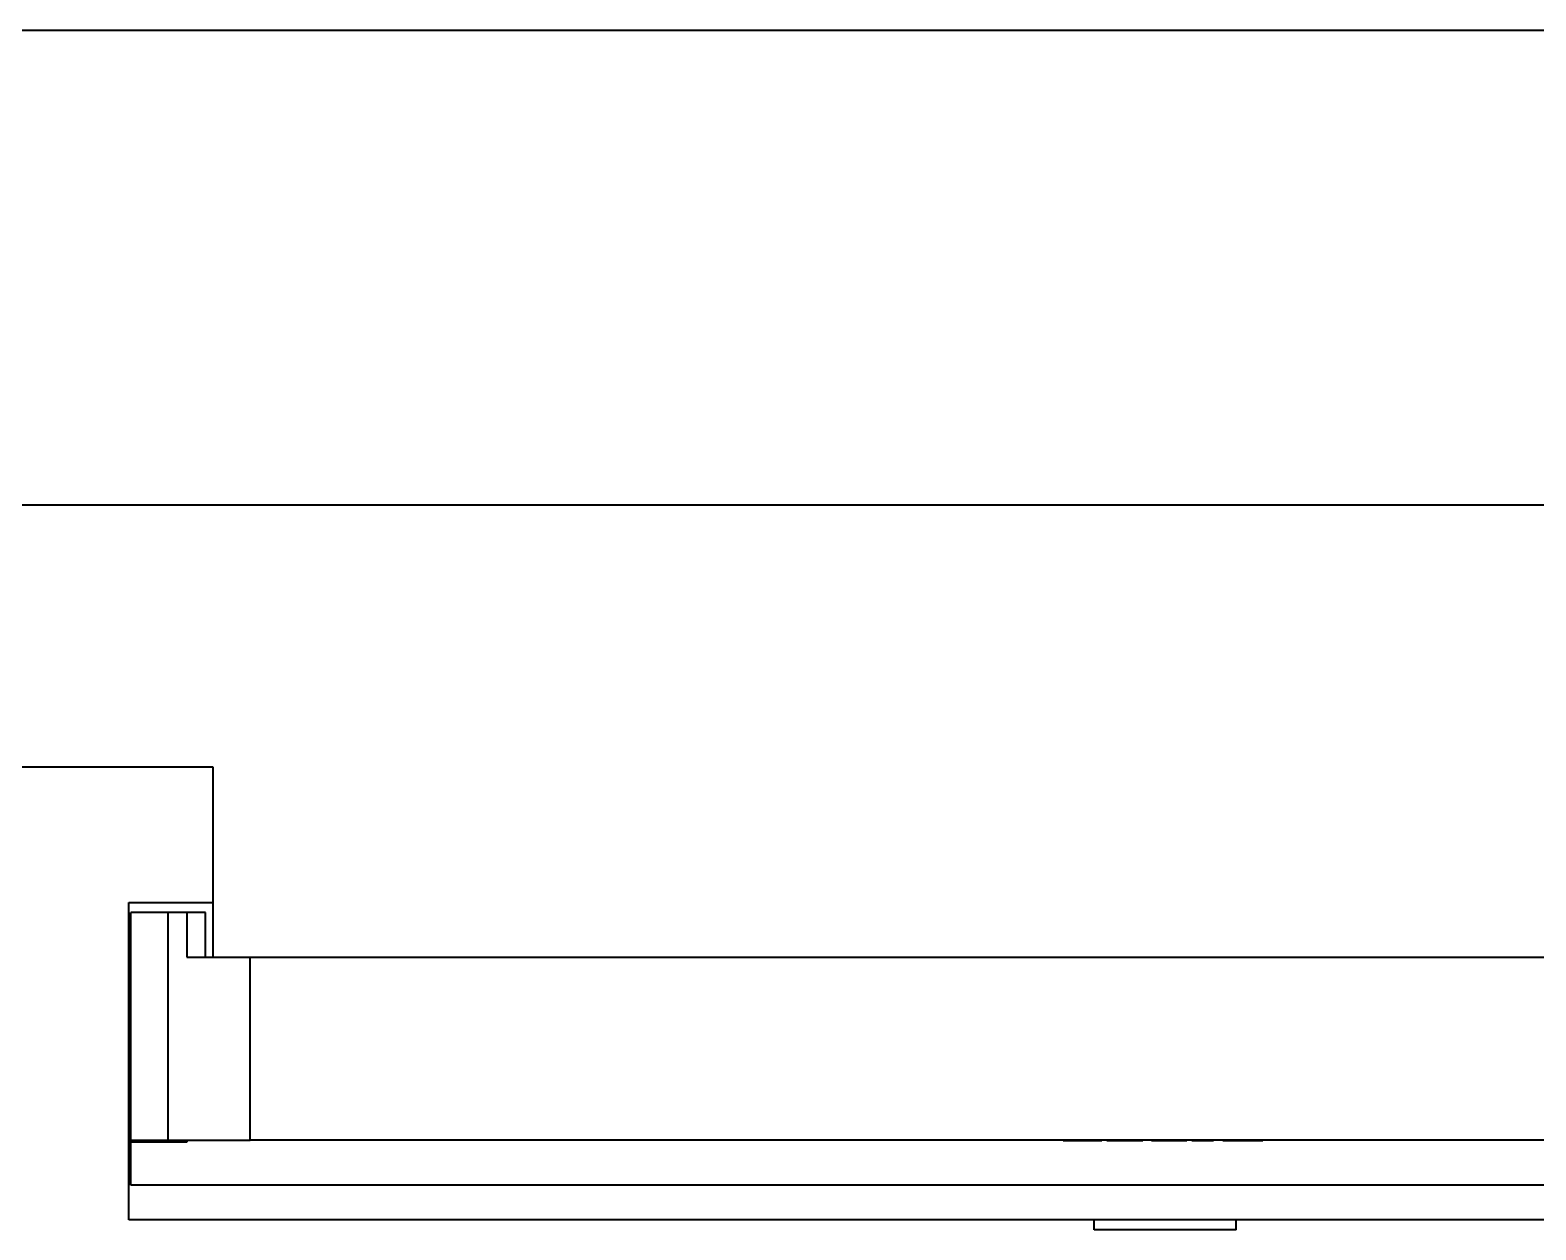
# Model space of a CAD drawing. Header units: millimetres. Extents: x 0 to 5945, y 0 to 4205.
# Drawn here: x 1625.54 to 1665.87, y 412.42 to 444.54 of the extents above; entities that cross this region are included whole.
import ezdxf

# ---------------------------------------------------------------- set-up
doc = ezdxf.new("R2010")
doc.units = ezdxf.units.MM
doc.header["$LTSCALE"] = 5
doc.layers.add('가시적인 것(ISO)', color=3, linetype='Continuous', lineweight=40)

msp = doc.modelspace()

# ---------------------------------------------------------------- linework, layer by layer
at = {"layer": '가시적인 것(ISO)'}
for p, q in [((1591.737, 444.541), (1767.737, 444.541)), ((1688.438, 431.823), (1623.438, 431.823)), ((1623.438, 424.823), (1630.438, 424.823)), ((1630.438, 424.823), (1630.438, 419.723)), ((1628.187, 421.191), (1630.438, 421.191)), ((1628.187, 418.841), (1628.187, 421.191)), ((1629.238, 420.923), (1628.238, 420.923)), ((1628.238, 414.823), (1628.238, 420.923)), ((1629.738, 420.923), (1629.238, 420.923)), ((1629.238, 414.823), (1629.238, 420.923)), ((1630.238, 420.923), (1629.738, 420.923)), ((1629.738, 420.923), (1629.738, 419.723)), ((1630.238, 419.723), (1630.238, 420.923)), ((1629.738, 419.723), (1631.438, 419.723)), ((1631.438, 419.723), (1680.438, 419.723)), ((1631.438, 414.823), (1631.438, 419.723)), ((1628.187, 415.041), (1628.187, 418.841)), ((1628.187, 418.841), (1628.238, 418.841)), ((1628.187, 412.691), (1628.187, 415.041)), ((1628.187, 415.041), (1628.238, 415.041)), ((1628.238, 414.773), (1628.238, 414.823)), ((1628.238, 414.823), (1629.238, 414.823)), ((1629.738, 414.773), (1628.238, 414.773)), ((1628.238, 413.623), (1628.238, 414.773)), ((1629.238, 414.823), (1631.438, 414.823)), ((1629.738, 414.823), (1629.738, 414.773)), ((1680.438, 414.823), (1631.438, 414.823)), ((1653.21, 414.823), (1653.21, 414.813)), ((1653.21, 414.813), (1653.881, 414.813)), ((1653.881, 414.823), (1653.881, 414.813)), ((1653.881, 414.813), (1654.066, 414.813)), ((1654.066, 414.823), (1654.066, 414.813)), ((1654.066, 414.813), (1654.245, 414.813)), ((1654.245, 414.823), (1654.245, 414.813)), ((1654.379, 414.823), (1654.379, 414.813)), ((1655.339, 414.823), (1655.339, 414.813)), ((1655.573, 414.823), (1655.573, 414.813)), ((1655.573, 414.813), (1655.95, 414.813)), ((1656.521, 414.823), (1656.521, 414.813)), ((1656.653, 414.823), (1656.653, 414.813)), ((1656.653, 414.813), (1657.234, 414.813)), ((1657.234, 414.823), (1657.234, 414.813)), ((1657.48, 414.823), (1657.48, 414.813)), ((1657.48, 414.813), (1657.764, 414.813)), ((1657.764, 414.823), (1657.764, 414.813)), ((1657.764, 414.813), (1658.368, 414.813)), ((1658.368, 414.823), (1658.368, 414.813)), ((1658.368, 414.813), (1658.554, 414.813)), ((1658.554, 414.823), (1658.554, 414.813)), ((1683.638, 413.623), (1628.238, 413.623)), ((1691.287, 412.691), (1628.187, 412.691)), ((1654.038, 412.423), (1654.038, 412.691)), ((1657.838, 412.423), (1657.838, 412.691)), ((1657.838, 412.423), (1654.038, 412.423))]:
    msp.add_line(p, q, dxfattribs=at)
for points in [[(1654.379, 414.813), (1654.473, 414.813), (1654.614, 414.813), (1654.86, 414.813)], [(1654.86, 414.813), (1655.106, 414.813), (1655.246, 414.813), (1655.339, 414.813)], [(1655.95, 414.813), (1656.084, 414.813), (1656.271, 414.813), (1656.343, 414.813)], [(1656.343, 414.813), (1656.426, 414.813), (1656.483, 414.813), (1656.521, 414.813)]]:
    msp.add_open_spline(points, degree=2, dxfattribs=at)

doc.saveas('drawing.dxf')
